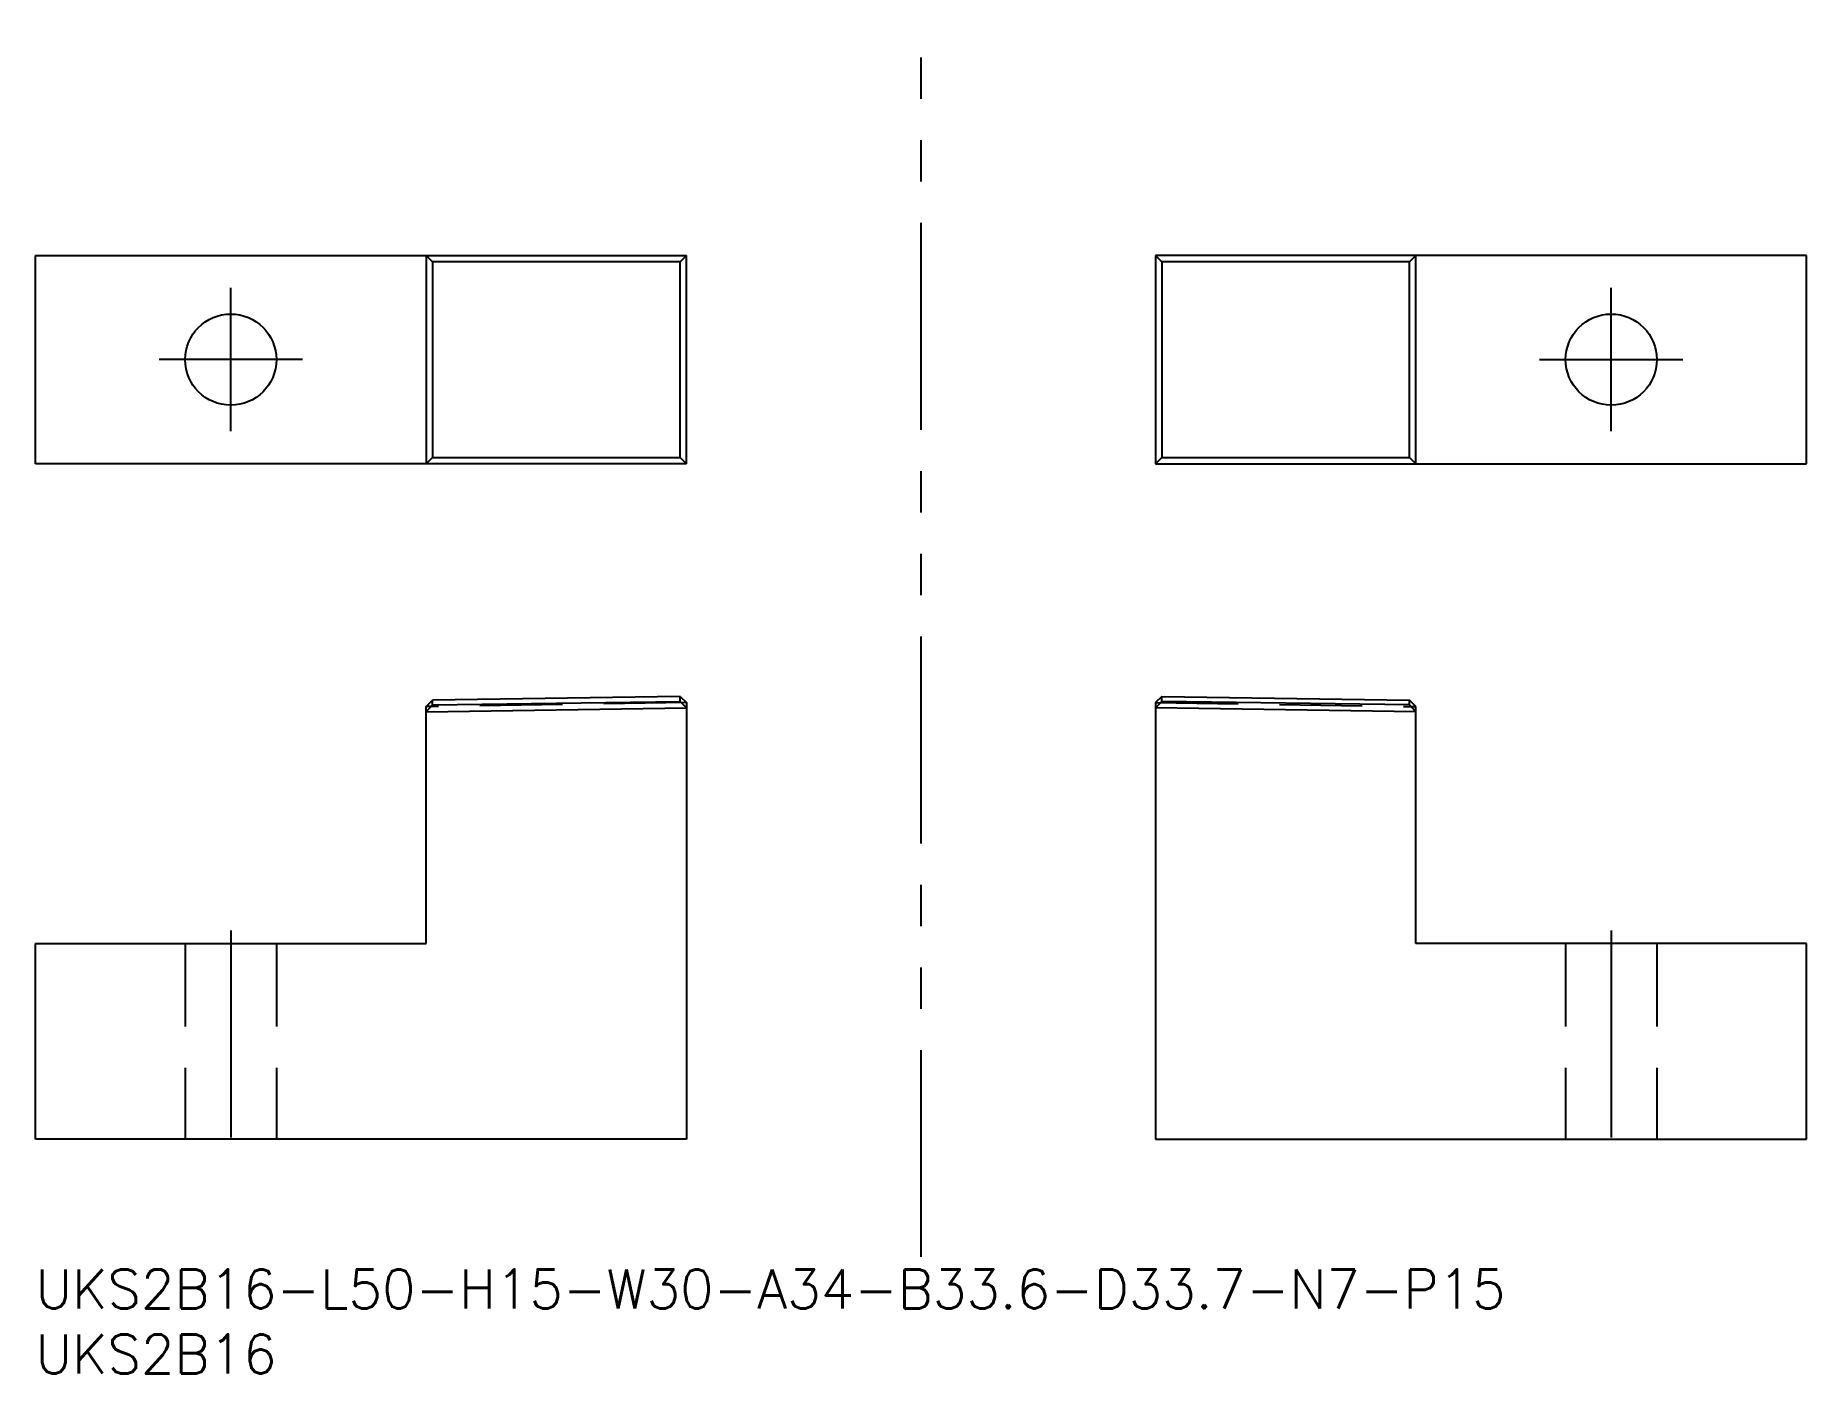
# Model space of a CAD drawing. Extents: x 0 to 136, y -8 to 95.
import ezdxf

# ---------------------------------------------------------------- set-up
doc = ezdxf.new("R2010")
doc.units = 0
doc.header["$LTSCALE"] = 0.5
for name, pattern in [('CENTER', [50.8, 31.75, -6.35, 6.35, -6.35]), ('DASHED', [19.05, 12.7, -6.35]), ('PHANTOM', [63.5, 31.75, -6.35, 6.35, -6.35, 6.35, -6.35])]:
    doc.linetypes.add(name, pattern=pattern)
for name, color, linetype in [('MSM_CENTER', 1, 'CENTER'), ('MSM_CONTINUOUS', 7, 'CONTINUOUS'), ('MSM_DASHED', 4, 'DASHED'), ('MSM_IMAGINARY', 6, 'PHANTOM'), ('MSM_PART_NUMBER', 7, 'CONTINUOUS')]:
    doc.layers.add(name, color=color, linetype=linetype)
doc.styles.get("Standard").update_dxf_attribs({"font": 'txt.shx', "height": 3, "bigfont": 'bigfont.shx'})

msp = doc.modelspace()

# ---------------------------------------------------------------- linework, layer by layer
at = {"layer": 'MSM_CENTER'}
for p, q in [((15, 64.33), (15, 75.33)), ((121, 64.33), (121, 75.33)), ((20.5, 69.83), (9.5, 69.83)), ((115.5, 69.83), (126.5, 69.83)), ((15, 26), (15, 9)), ((121, 26), (121, 9))]:
    msp.add_line(p, q, dxfattribs=at)
at = {"layer": 'MSM_CONTINUOUS'}
for p, q in [((0, 61.83), (0, 77.83)), ((0, 77.83), (50, 77.83)), ((30.5, 77.33), (30, 77.83)), ((30, 77.83), (30, 61.83)), ((49.5, 77.33), (50, 77.83)), ((50, 61.83), (50, 77.83)), ((136, 77.83), (86, 77.83)), ((86.5, 77.33), (86, 77.83)), ((86, 77.83), (86, 61.83)), ((105.5, 77.33), (106, 77.83)), ((106, 61.83), (106, 77.83)), ((136, 61.83), (136, 77.83)), ((30.5, 77.33), (30.5, 62.33)), ((49.5, 77.33), (30.5, 77.33)), ((49.5, 62.33), (49.5, 77.33)), ((86.5, 77.33), (86.5, 62.33)), ((105.5, 77.33), (86.5, 77.33)), ((105.5, 62.33), (105.5, 77.33)), ((50, 61.83), (0, 61.83)), ((30, 61.83), (30.5, 62.33)), ((30.5, 62.33), (49.5, 62.33)), ((49.5, 62.33), (50, 61.83)), ((86, 61.83), (86.5, 62.33)), ((86, 61.83), (136, 61.83)), ((86.5, 62.33), (105.5, 62.33)), ((105.5, 62.33), (106, 61.83)), ((30, 43.2), (30.5, 43.7)), ((49.5, 43.98), (30.5, 43.7)), ((30.5, 43.32), (30.5, 43.7)), ((30.5, 43.32), (49.5, 43.6)), ((49.5, 43.6), (49.5, 43.98)), ((49.5, 43.98), (50, 43.5)), ((50, 43.1), (49.5, 43.6)), ((86.5, 43.98), (86, 43.5)), ((86, 43.1), (86.5, 43.6)), ((86.5, 43.98), (105.5, 43.7)), ((86.5, 43.6), (86.5, 43.98)), ((105.5, 43.32), (86.5, 43.6)), ((106, 43.2), (105.5, 43.7)), ((105.5, 43.32), (105.5, 43.7)), ((30, 42.8), (30.5, 43.32)), ((30, 25), (30, 43.2)), ((30, 42.8), (50, 43.1)), ((50, 43.5), (50, 10)), ((86, 43.5), (86, 10)), ((106, 42.8), (86, 43.1)), ((106, 42.8), (105.5, 43.32)), ((106, 25), (106, 43.2)), ((0, 10), (0, 25)), ((0, 25), (30, 25)), ((136, 25), (106, 25)), ((136, 10), (136, 25)), ((50, 10), (0, 10)), ((86, 10), (136, 10))]:
    msp.add_line(p, q, dxfattribs=at)
for centre in [(15, 69.83), (121, 69.83)]:
    msp.add_circle(centre, 3.5, dxfattribs=at)
at = {"layer": 'MSM_DASHED'}
for p, q in [((50, 43.5), (30, 43.2)), ((86, 43.5), (106, 43.2)), ((11.5, 25), (11.5, 10)), ((18.5, 25), (18.5, 10)), ((117.5, 25), (117.5, 10)), ((124.5, 25), (124.5, 10))]:
    msp.add_line(p, q, dxfattribs=at)
at = {"layer": 'MSM_IMAGINARY'}
msp.add_line((68, 0.95), (68, 94.72), dxfattribs=at)

# ---------------------------------------------------------------- texts
at = {"layer": 'MSM_PART_NUMBER'}
for s, p in [('UKS2B16-L50-H15-W30-A34-B33.6-D33.7-N7-P15', (0, -3)), ('UKS2B16', (0, -8))]:
    msp.add_text(s, height=3, dxfattribs=at).set_placement(p)

doc.saveas('drawing.dxf')
